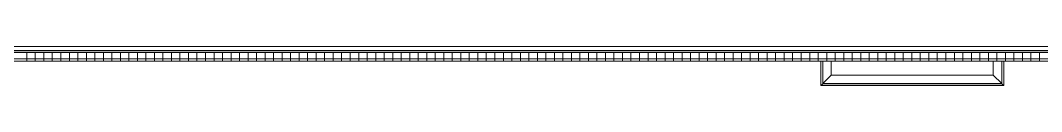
# Model space of a CAD drawing. Header units: millimetres. Extents: x -515342 to 330399, y -224905 to 507333.
# Drawn here: x -288782 to -276782, y 490378 to 490841 of the extents above; entities that cross this region are included whole.
import ezdxf

# ---------------------------------------------------------------- set-up
doc = ezdxf.new("R2010")
doc.units = ezdxf.units.MM
for name, color, linetype, lineweight in [('Крыша', 7, 'Continuous', 0), ('Обобщенные модели', 7, 'Continuous', 0), ('Ограждение', 7, 'Continuous', 0)]:
    doc.layers.add(name, color=color, linetype=linetype, lineweight=lineweight)

# ---------------------------------------------------------------- blocks, each defined once
blk = doc.blocks.new('Ограждение - Ограждение-9809147-О_АР_П_Крыша')
at = {"layer": 'Ограждение'}
for p, q in [((84775, 1925), (16885, 1925)), ((16886, 1924), (84774, 1924)), ((16908, 1902), (84752, 1902))]:
    blk.add_line(p, q, dxfattribs=at)
blk = doc.blocks.new('Ограждение - Ограждение-10152470-О_АР_П_Крыша')
at = {"layer": 'Ограждение'}
for p, q in [((79831, 1799), (79831, 1511)), ((79853, 1799), (79853, 1534)), ((79854, 1799), (79854, 1535)), ((79954, 1799), (79954, 1635)), ((81857, 1635), (81857, 1799)), ((81957, 1535), (81957, 1799)), ((81958, 1534), (81958, 1799)), ((81980, 1511), (81980, 1799)), ((79954, 1635), (79854, 1535)), ((79954, 1635), (81857, 1635)), ((81857, 1635), (81957, 1535)), ((79831, 1511), (81980, 1511)), ((79853, 1534), (79833, 1513)), ((79853, 1534), (81958, 1534)), ((79854, 1535), (81957, 1535)), ((81958, 1534), (81979, 1513))]:
    blk.add_line(p, q, dxfattribs=at)
for points in [[(79833, 1513), (79832, 1513), (79832, 1512), (79831, 1511), (79831, 1511), (79831, 1511)], [(79854, 1535), (79854, 1535), (79854, 1535), (79854, 1534), (79853, 1534), (79853, 1534)], [(81957, 1535), (81957, 1535), (81957, 1535), (81957, 1534), (81958, 1534), (81958, 1534)], [(81979, 1513), (81979, 1513), (81980, 1512), (81980, 1511), (81980, 1511), (81980, 1511)]]:
    blk.add_open_spline(points, degree=3, dxfattribs=at)
blk = doc.blocks.new('FP_17-О_АР_П_Крыша')
at = {"layer": 'Обобщенные модели'}
for p, q in [((22, -98), (67858, -98)), ((53614, -22), (53614, -41)), ((53614, -41), (53614, -84)), ((53614, -84), (53614, -125)), ((53714, -22), (53714, -41)), ((53714, -41), (53714, -84)), ((53714, -84), (53714, -125)), ((53814, -22), (53814, -41)), ((53814, -41), (53814, -84)), ((53814, -84), (53814, -125)), ((53914, -22), (53914, -41)), ((53914, -41), (53914, -84)), ((53914, -84), (53914, -125)), ((54014, -22), (54014, -41)), ((54014, -41), (54014, -84)), ((54014, -84), (54014, -125)), ((54114, -22), (54114, -41)), ((54114, -41), (54114, -84)), ((54114, -84), (54114, -125)), ((54214, -22), (54214, -41)), ((54214, -41), (54214, -84)), ((54214, -84), (54214, -125)), ((54314, -22), (54314, -41)), ((54314, -41), (54314, -84)), ((54314, -84), (54314, -125)), ((54414, -22), (54414, -41)), ((54414, -41), (54414, -84)), ((54414, -84), (54414, -125)), ((54514, -22), (54514, -41)), ((54514, -41), (54514, -84)), ((54514, -84), (54514, -125)), ((54614, -22), (54614, -41)), ((54614, -41), (54614, -84)), ((54614, -84), (54614, -125)), ((54714, -22), (54714, -41)), ((54714, -41), (54714, -84)), ((54714, -84), (54714, -125)), ((54814, -22), (54814, -41)), ((54814, -41), (54814, -84)), ((54814, -84), (54814, -125)), ((54914, -22), (54914, -41)), ((54914, -41), (54914, -84)), ((54914, -84), (54914, -125)), ((55014, -22), (55014, -41)), ((55014, -41), (55014, -84)), ((55014, -84), (55014, -125)), ((55114, -22), (55114, -41)), ((55114, -41), (55114, -84)), ((55114, -84), (55114, -125)), ((55214, -22), (55214, -41)), ((55214, -41), (55214, -84)), ((55214, -84), (55214, -125)), ((55314, -22), (55314, -41)), ((55314, -41), (55314, -84)), ((55314, -84), (55314, -125)), ((55414, -22), (55414, -41)), ((55414, -41), (55414, -84)), ((55414, -84), (55414, -125)), ((55514, -22), (55514, -41)), ((55514, -41), (55514, -84)), ((55514, -84), (55514, -125)), ((55614, -22), (55614, -41)), ((55614, -41), (55614, -84)), ((55614, -84), (55614, -125)), ((55714, -22), (55714, -41)), ((55714, -41), (55714, -84)), ((55714, -84), (55714, -125)), ((55814, -22), (55814, -41)), ((55814, -41), (55814, -84)), ((55814, -84), (55814, -125)), ((55914, -22), (55914, -41)), ((55914, -41), (55914, -84)), ((55914, -84), (55914, -125)), ((56014, -22), (56014, -41)), ((56014, -41), (56014, -84)), ((56014, -84), (56014, -125)), ((56114, -22), (56114, -41)), ((56114, -41), (56114, -84)), ((56114, -84), (56114, -125)), ((56214, -22), (56214, -41)), ((56214, -41), (56214, -84)), ((56214, -84), (56214, -125)), ((56314, -22), (56314, -41)), ((56314, -41), (56314, -84)), ((56314, -84), (56314, -125)), ((56414, -22), (56414, -41)), ((56414, -41), (56414, -84)), ((56414, -84), (56414, -125)), ((56514, -22), (56514, -41)), ((56514, -41), (56514, -84)), ((56514, -84), (56514, -125)), ((56614, -22), (56614, -41)), ((56614, -41), (56614, -84)), ((56614, -84), (56614, -125)), ((56714, -22), (56714, -41)), ((56714, -41), (56714, -84)), ((56714, -84), (56714, -125)), ((56814, -22), (56814, -41)), ((56814, -41), (56814, -84)), ((56814, -84), (56814, -125)), ((56914, -22), (56914, -41)), ((56914, -41), (56914, -84)), ((56914, -84), (56914, -125)), ((57014, -22), (57014, -41)), ((57014, -41), (57014, -84)), ((57014, -84), (57014, -125)), ((57114, -22), (57114, -41)), ((57114, -41), (57114, -84)), ((57114, -84), (57114, -125)), ((57214, -22), (57214, -41)), ((57214, -41), (57214, -84)), ((57214, -84), (57214, -125)), ((57314, -22), (57314, -41)), ((57314, -41), (57314, -84)), ((57314, -84), (57314, -125)), ((57414, -22), (57414, -41)), ((57414, -41), (57414, -84)), ((57414, -84), (57414, -125)), ((57514, -22), (57514, -41)), ((57514, -41), (57514, -84)), ((57514, -84), (57514, -125)), ((57614, -22), (57614, -41)), ((57614, -41), (57614, -84)), ((57614, -84), (57614, -125)), ((57714, -22), (57714, -41)), ((57714, -41), (57714, -84)), ((57714, -84), (57714, -125)), ((57814, -22), (57814, -41)), ((57814, -41), (57814, -84)), ((57814, -84), (57814, -125)), ((57914, -22), (57914, -41)), ((57914, -41), (57914, -84)), ((57914, -84), (57914, -125)), ((58014, -22), (58014, -41)), ((58014, -41), (58014, -84)), ((58014, -84), (58014, -125)), ((58114, -22), (58114, -41)), ((58114, -41), (58114, -84)), ((58114, -84), (58114, -125)), ((58214, -22), (58214, -41)), ((58214, -41), (58214, -84)), ((58214, -84), (58214, -125)), ((58314, -22), (58314, -41)), ((58314, -41), (58314, -84)), ((58314, -84), (58314, -125)), ((58414, -22), (58414, -41)), ((58414, -41), (58414, -84)), ((58414, -84), (58414, -125)), ((58514, -22), (58514, -41)), ((58514, -41), (58514, -84)), ((58514, -84), (58514, -125)), ((58614, -22), (58614, -41)), ((58614, -41), (58614, -84)), ((58614, -84), (58614, -125)), ((58714, -22), (58714, -41)), ((58714, -41), (58714, -84)), ((58714, -84), (58714, -125)), ((58814, -22), (58814, -41)), ((58814, -41), (58814, -84)), ((58814, -84), (58814, -125)), ((58914, -22), (58914, -41)), ((58914, -41), (58914, -84)), ((58914, -84), (58914, -125)), ((59014, -22), (59014, -41)), ((59014, -41), (59014, -84)), ((59014, -84), (59014, -125)), ((59114, -22), (59114, -41)), ((59114, -41), (59114, -84)), ((59114, -84), (59114, -125)), ((59214, -22), (59214, -41)), ((59214, -41), (59214, -84)), ((59214, -84), (59214, -125)), ((59314, -22), (59314, -41)), ((59314, -41), (59314, -84)), ((59314, -84), (59314, -125)), ((59414, -22), (59414, -41)), ((59414, -41), (59414, -84)), ((59414, -84), (59414, -125)), ((59514, -22), (59514, -41)), ((59514, -41), (59514, -84)), ((59514, -84), (59514, -125)), ((59614, -22), (59614, -41)), ((59614, -41), (59614, -84)), ((59614, -84), (59614, -125)), ((59714, -22), (59714, -41)), ((59714, -41), (59714, -84)), ((59714, -84), (59714, -125)), ((59814, -22), (59814, -41)), ((59814, -41), (59814, -84)), ((59814, -84), (59814, -125)), ((59914, -22), (59914, -41)), ((59914, -41), (59914, -84)), ((59914, -84), (59914, -125)), ((60014, -22), (60014, -41)), ((60014, -41), (60014, -84)), ((60014, -84), (60014, -125)), ((60114, -22), (60114, -41)), ((60114, -41), (60114, -84)), ((60114, -84), (60114, -125)), ((60214, -22), (60214, -41)), ((60214, -41), (60214, -84)), ((60214, -84), (60214, -125)), ((60314, -22), (60314, -41)), ((60314, -41), (60314, -84)), ((60314, -84), (60314, -125)), ((60414, -22), (60414, -41)), ((60414, -41), (60414, -84)), ((60414, -84), (60414, -125)), ((60514, -22), (60514, -41)), ((60514, -41), (60514, -84)), ((60514, -84), (60514, -125)), ((60614, -22), (60614, -41)), ((60614, -41), (60614, -84)), ((60614, -84), (60614, -125)), ((60714, -22), (60714, -41)), ((60714, -41), (60714, -84)), ((60714, -84), (60714, -125)), ((60814, -22), (60814, -41)), ((60814, -41), (60814, -84)), ((60814, -84), (60814, -125)), ((60914, -22), (60914, -41)), ((60914, -41), (60914, -84)), ((60914, -84), (60914, -125)), ((61014, -22), (61014, -41)), ((61014, -41), (61014, -84)), ((61014, -84), (61014, -125)), ((61114, -22), (61114, -41)), ((61114, -41), (61114, -84)), ((61114, -84), (61114, -125)), ((61214, -22), (61214, -41)), ((61214, -41), (61214, -84)), ((61214, -84), (61214, -125)), ((61314, -22), (61314, -41)), ((61314, -41), (61314, -84)), ((61314, -84), (61314, -125)), ((61414, -22), (61414, -41)), ((61414, -41), (61414, -84)), ((61414, -84), (61414, -125)), ((61514, -22), (61514, -41)), ((61514, -41), (61514, -84)), ((61514, -84), (61514, -125)), ((61614, -22), (61614, -41)), ((61614, -41), (61614, -84)), ((61614, -84), (61614, -125)), ((61714, -22), (61714, -41)), ((61714, -41), (61714, -84)), ((61714, -84), (61714, -125)), ((61814, -22), (61814, -41)), ((61814, -41), (61814, -84)), ((61814, -84), (61814, -125)), ((61914, -22), (61914, -41)), ((61914, -41), (61914, -84)), ((61914, -84), (61914, -125)), ((62014, -22), (62014, -41)), ((62014, -41), (62014, -84)), ((62014, -84), (62014, -125)), ((62114, -22), (62114, -41)), ((62114, -41), (62114, -84)), ((62114, -84), (62114, -125)), ((62214, -22), (62214, -41)), ((62214, -41), (62214, -84)), ((62214, -84), (62214, -125)), ((62314, -22), (62314, -41)), ((62314, -41), (62314, -84)), ((62314, -84), (62314, -125)), ((62414, -22), (62414, -41)), ((62414, -41), (62414, -84)), ((62414, -84), (62414, -125)), ((62514, -22), (62514, -41)), ((62514, -41), (62514, -84)), ((62514, -84), (62514, -125)), ((62614, -22), (62614, -41)), ((62614, -41), (62614, -84)), ((62614, -84), (62614, -125)), ((62714, -22), (62714, -41)), ((62714, -41), (62714, -84)), ((62714, -84), (62714, -125)), ((62814, -22), (62814, -41)), ((62814, -41), (62814, -84)), ((62814, -84), (62814, -125)), ((62914, -22), (62914, -41)), ((62914, -41), (62914, -84)), ((62914, -84), (62914, -125)), ((63014, -22), (63014, -41)), ((63014, -41), (63014, -84)), ((63014, -84), (63014, -125)), ((63114, -22), (63114, -41)), ((63114, -41), (63114, -84)), ((63114, -84), (63114, -125)), ((63214, -22), (63214, -41)), ((63214, -41), (63214, -84)), ((63214, -84), (63214, -125)), ((63314, -22), (63314, -41)), ((63314, -41), (63314, -84)), ((63314, -84), (63314, -125)), ((63414, -22), (63414, -41)), ((63414, -41), (63414, -84)), ((63414, -84), (63414, -125)), ((63514, -22), (63514, -41)), ((63514, -41), (63514, -84)), ((63514, -84), (63514, -125)), ((63614, -22), (63614, -41)), ((63614, -41), (63614, -84)), ((63614, -84), (63614, -125)), ((63714, -22), (63714, -41)), ((63714, -41), (63714, -84)), ((63714, -84), (63714, -125)), ((63814, -22), (63814, -41)), ((63814, -41), (63814, -84)), ((63814, -84), (63814, -125)), ((63914, -22), (63914, -41)), ((63914, -41), (63914, -84)), ((63914, -84), (63914, -125)), ((64014, -22), (64014, -41)), ((64014, -41), (64014, -84)), ((64014, -84), (64014, -125)), ((64114, -22), (64114, -41)), ((64114, -41), (64114, -84)), ((64114, -84), (64114, -125)), ((64214, -22), (64214, -41)), ((64214, -41), (64214, -84)), ((64214, -84), (64214, -125)), ((64314, -22), (64314, -41)), ((64314, -41), (64314, -84)), ((64314, -84), (64314, -125)), ((64414, -22), (64414, -41)), ((64414, -41), (64414, -84)), ((64414, -84), (64414, -125)), ((64514, -22), (64514, -41)), ((64514, -41), (64514, -84)), ((64514, -84), (64514, -125)), ((64614, -22), (64614, -41)), ((64614, -41), (64614, -84)), ((64614, -84), (64614, -125)), ((64714, -22), (64714, -41)), ((64714, -41), (64714, -84)), ((64714, -84), (64714, -125)), ((64814, -22), (64814, -41)), ((64814, -41), (64814, -84)), ((64814, -84), (64814, -125)), ((64914, -22), (64914, -41)), ((64914, -41), (64914, -84)), ((64914, -84), (64914, -125)), ((65014, -22), (65014, -41)), ((65014, -41), (65014, -84)), ((65014, -84), (65014, -125)), ((65114, -22), (65114, -41)), ((65114, -41), (65114, -84)), ((65114, -84), (65114, -125)), ((65214, -22), (65214, -41)), ((65214, -41), (65214, -84)), ((65214, -84), (65214, -125)), ((65314, -22), (65314, -41)), ((65314, -41), (65314, -84)), ((65314, -84), (65314, -125)), ((65414, -22), (65414, -41)), ((65414, -41), (65414, -84)), ((65414, -84), (65414, -125)), ((65514, -22), (65514, -41)), ((65514, -41), (65514, -84)), ((65514, -84), (65514, -125))]:
    blk.add_line(p, q, dxfattribs=at)
blk = doc.blocks.new('Влж_Решетка для желоба - Решетка 125-9912624-О_АР_П_Крыша')
at = {"layer": 'Обобщенные модели'}
blk.add_line((125, -125), (67733, -125), dxfattribs=at)
blk.add_blockref('FP_17-О_АР_П_Крыша', (0, 0), dxfattribs=at)

msp = doc.modelspace()

# ---------------------------------------------------------------- linework, layer by layer
at = {"layer": 'Крыша'}
msp.add_line((-274382.0024, 490841.4212), (-342372.0024, 490841.4212), dxfattribs=at)

# ---------------------------------------------------------------- block references
at = {"layer": 'Обобщенные модели'}
msp.add_blockref('Влж_Решетка для желоба - Решетка 125-9912624-О_АР_П_Крыша', (-342321.0531, 490790.4719), dxfattribs=at)
at = {"layer": 'Ограждение'}
for name in ['Ограждение - Ограждение-9809147-О_АР_П_Крыша', 'Ограждение - Ограждение-10152470-О_АР_П_Крыша']:
    msp.add_blockref(name, (-359207.0024, 488866.4811), dxfattribs=at)

doc.saveas('drawing.dxf')
